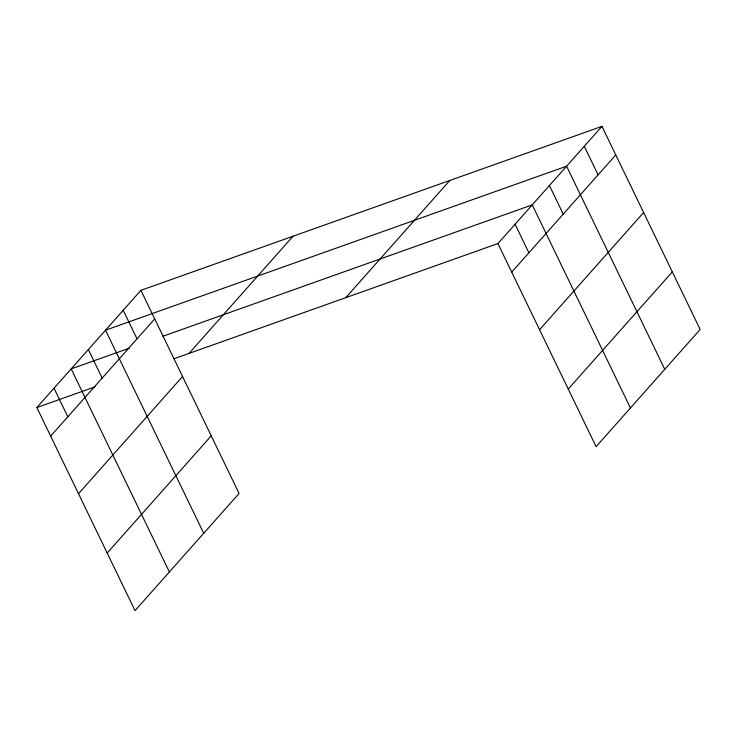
<?xml version="1.0" encoding="UTF-8"?>
<svg xmlns="http://www.w3.org/2000/svg" width="737" height="737" viewBox="0 0 737 737"><rect width="100%" height="100%" fill="white"/><g stroke="black" fill="none" stroke-linecap="round" stroke-linejoin="round"><path stroke-width="1.11" d="M140.905 290.341L239.083 493.44L135.037 610.641L36.85 407.543L140.905 290.341L601.963 126.359L700.15 329.457L596.095 446.659L497.917 243.56L601.963 126.359M50.66 436.111L154.715 318.909M189.004 353.428L293.05 236.227M78.5 493.707L182.555 376.506M107.187 553.045L211.243 435.843M345.764 297.674L449.819 180.473M511.727 272.128L615.782 154.927M539.567 329.725L643.622 212.523M568.255 389.062L672.31 271.861M129.454 348.14L71.185 368.868L169.372 571.967M162.914 336.247L532.252 204.886L630.439 407.985M36.85 407.543L95.119 386.814M173.895 358.799L497.917 243.56M584.275 146.285L598.094 174.853M664.774 369.301L566.587 166.203L105.52 330.185L203.707 533.293M549.424 185.54L563.234 214.117M515.089 224.223L528.899 252.791M123.208 310.268L137.027 338.836M88.357 349.531L102.167 378.099M54.022 388.206L67.832 416.774"/></g></svg>
